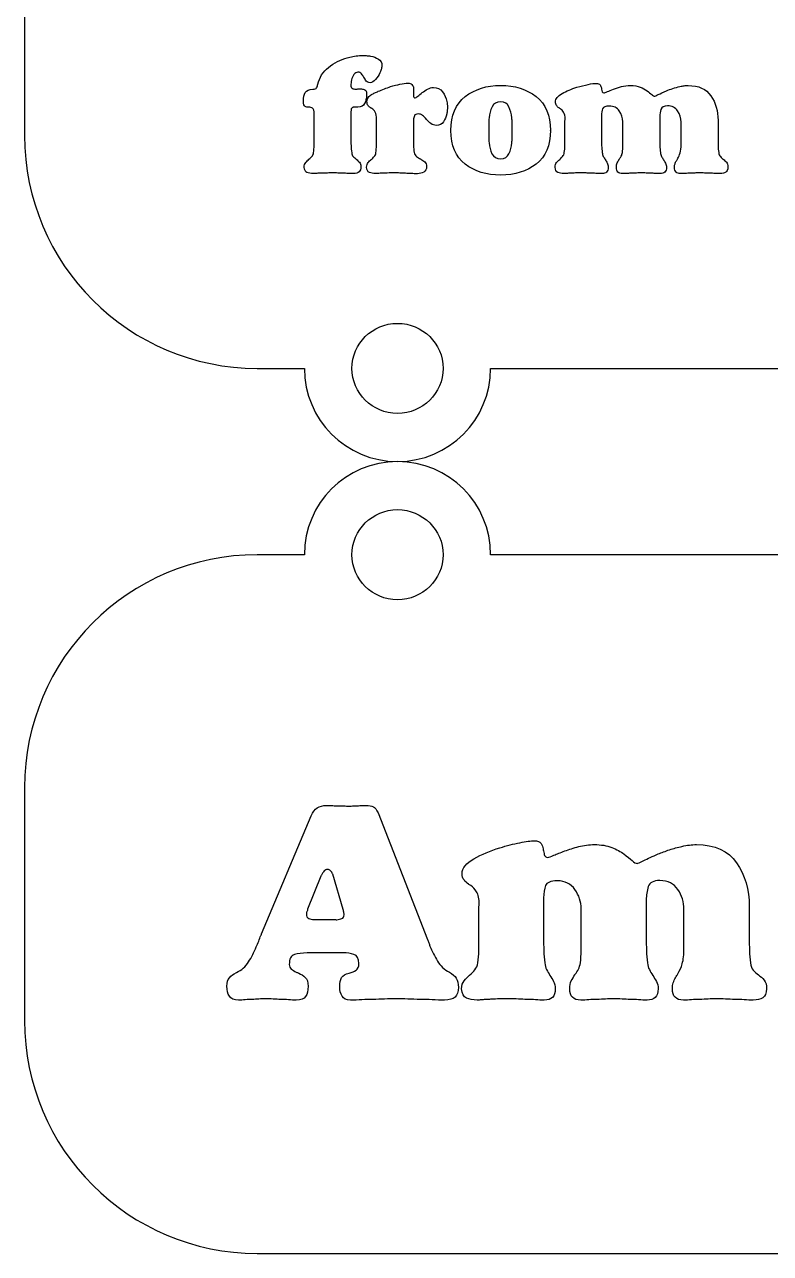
# Model space of a CAD drawing. Extents: x 0 to 771, y 958 to 1701.
# Drawn here: x 0.1 to 90.9, y 958 to 1107.5 of the extents above; entities that cross this region are included whole.
import ezdxf

# ---------------------------------------------------------------- set-up
doc = ezdxf.new("R2010")
doc.units = 0
doc.layers.add('H0114_Printing', color=7, linetype='CONTINUOUS')

msp = doc.modelspace()

# ---------------------------------------------------------------- linework, layer by layer
at = {"layer": 'H0114_Printing', "color": 1}
for points in [[(0.1248, 1122.415172), (0.1248, 1094.032173)], [(28.452799, 1065.704173), (34.183799, 1065.704173)], [(56.860799, 1065.704173), (117.839797, 1065.704173)], [(34.183799, 1043.026574), (28.452799, 1043.026574)], [(117.839797, 1043.026574), (56.860799, 1043.026574)], [(0.1248, 1014.698575), (0.1248, 986.315575)], [(28.452799, 957.987576), (141.875796, 957.987576)]]:
    msp.add_lwpolyline(points, dxfattribs=at)
at = {"layer": 'H0114_Printing', "color": 4}
for points in [[(40.424799, 1099.690473), (40.554799, 1099.690473)], [(40.704799, 1099.710473), (40.834799, 1099.710473), (40.964799, 1099.710473), (41.044799, 1099.710473), (41.124799, 1099.710473)], [(47.464399, 1099.770173), (47.464399, 1098.930173), (47.464399, 1098.880173), (47.464399, 1098.850173)], [(70.344398, 1099.830173), (70.344398, 1099.750173)], [(41.764799, 1099.230473), (41.764799, 1099.059473), (41.764799, 1098.889473)], [(34.744799, 1097.485473), (34.714799, 1097.485473), (34.684799, 1097.485473)], [(35.384799, 1093.717473), (35.384799, 1096.162473), (35.384799, 1096.643473)], [(39.844799, 1096.749473), (39.844799, 1096.329473), (39.844799, 1093.710473)], [(40.264799, 1097.489473), (40.204799, 1097.489473)], [(40.684799, 1097.509473), (40.324799, 1097.509473)], [(70.364398, 1096.450173), (70.364398, 1096.210173), (70.364398, 1093.710173)], [(77.444398, 1096.310173), (77.444398, 1096.230173), (77.444398, 1096.150173), (77.444398, 1096.010173), (77.444398, 1095.870173), (77.444398, 1093.710173)], [(42.964399, 1093.698173), (42.964399, 1095.803173)], [(42.984399, 1095.882173), (42.984399, 1095.933173), (42.984399, 1095.983173)], [(47.464399, 1095.950173), (47.464399, 1095.820173), (47.464399, 1095.690173), (47.464399, 1095.710173)], [(47.464399, 1095.710173), (47.464399, 1093.724173)], [(56.624499, 1095.150173), (56.624499, 1094.210173)], [(59.484499, 1094.190173), (59.484499, 1094.690173), (59.484499, 1095.170173)], [(65.904398, 1093.710173), (65.904398, 1095.790173), (65.924398, 1095.990173)], [(72.964398, 1093.690173), (72.964398, 1095.670173), (72.964398, 1095.710173)], [(80.044398, 1092.990173), (80.044398, 1095.670173)], [(84.544398, 1095.870173), (84.544398, 1093.710173)], [(35.384799, 1093.697473), (35.384799, 1093.717473)], [(64.144498, 1094.670173), (64.144498, 1094.690173)], [(65.904398, 1093.690173), (65.904398, 1093.710173)], [(48.314399, 1091.173173), (48.344399, 1091.173173)], [(47.944399, 1089.390173), (47.914399, 1089.390173), (47.884399, 1089.390173)], [(68.024398, 1089.490173), (67.464398, 1089.490173)], [(28.956399, 996.870975), (35.029399, 1011.240975)], [(39.301399, 1012.440975), (39.883399, 1012.440975)], [(43.149399, 1011.592975), (49.187399, 996.199975)], [(63.273498, 1007.214975), (63.273498, 1007.073975)], [(36.194399, 1003.901975), (34.570399, 999.899975)], [(38.913399, 999.836975), (37.641399, 1004.143975), (37.606399, 1004.178975)], [(63.308498, 1001.248975), (63.308498, 1000.824975), (63.308498, 996.411975)], [(75.807498, 1001.000975), (75.807498, 1000.860975), (75.807498, 1000.718975), (75.807498, 1000.471975), (75.807498, 1000.224975), (75.807498, 996.411975)], [(55.435499, 996.411975), (55.435499, 1000.082975), (55.470499, 1000.436975)], [(67.898498, 996.376975), (67.898498, 999.871975), (67.898498, 999.942975)], [(80.397498, 995.140975), (80.397498, 999.871975)], [(88.341498, 1000.224975), (88.341498, 996.411975)], [(35.382399, 998.635975), (35.771399, 998.635975), (37.924399, 998.635975)], [(38.047399, 998.600975), (38.136399, 998.600975)], [(28.956399, 996.834975), (28.956399, 996.870975)], [(55.435499, 996.376975), (55.435499, 996.411975)], [(38.913399, 994.575975), (38.860399, 994.575975), (38.807399, 994.575975), (34.535399, 994.575975)], [(59.178499, 988.961975), (58.189499, 988.961975)]]:
    msp.add_lwpolyline(points, dxfattribs=at)
at = {"layer": 'H0114_Printing', "color": 1}
for points in [[(45.522799, 1060.224173)], [(45.522799, 1037.546574)]]:
    msp.add_lwpolyline(points, close=True, dxfattribs=at)
at = {"layer": 'H0114_Printing', "color": 4}
for points in [[(40.494799, 1103.739472), (40.754799, 1103.773472), (41.004799, 1103.789472), (41.244799, 1103.789472)], [(41.244799, 1103.789472), (41.377799, 1103.789472), (41.530799, 1103.782472), (41.704799, 1103.769472)], [(41.704799, 1103.769472), (41.877799, 1103.756472), (42.057799, 1103.736472), (42.244799, 1103.710472)], [(35.904799, 1100.590472), (36.157799, 1101.376472), (36.647799, 1102.023472), (37.374799, 1102.530472)], [(37.374799, 1102.530472), (38.101799, 1103.036472), (38.877799, 1103.389472), (39.704799, 1103.590472)], [(39.704799, 1103.590472), (39.970799, 1103.656472), (40.234799, 1103.706472), (40.494799, 1103.739472)], [(42.244799, 1103.710472), (42.591799, 1103.643472), (42.907799, 1103.523472), (43.194799, 1103.349472)], [(43.194799, 1103.349472), (43.481799, 1103.176472), (43.624799, 1102.923472), (43.624799, 1102.590472)], [(43.624799, 1102.590472), (43.624799, 1102.469472), (43.604799, 1102.333472), (43.564799, 1102.179472)], [(39.924799, 1100.809472), (39.897799, 1100.690472), (39.877799, 1100.572472), (39.864799, 1100.460472)], [(40.214799, 1101.460472), (40.087799, 1101.266472), (39.990799, 1101.050472), (39.924799, 1100.809472)], [(40.704799, 1101.749472), (40.504799, 1101.749472), (40.341799, 1101.653472), (40.214799, 1101.460472)], [(41.144799, 1101.550472), (41.037799, 1101.683472), (40.891799, 1101.749472), (40.704799, 1101.749472)], [(41.424799, 1101.130472), (41.344799, 1101.276472), (41.251799, 1101.416472), (41.144799, 1101.550472)], [(41.724799, 1100.670472), (41.617799, 1100.802472), (41.517799, 1100.956472), (41.424799, 1101.130472)], [(42.854799, 1100.869472), (42.634799, 1100.616472), (42.411799, 1100.483472), (42.184799, 1100.469472)], [(43.384799, 1101.690472), (43.251799, 1101.396472), (43.074799, 1101.123472), (42.854799, 1100.869472)], [(43.564799, 1102.179472), (43.524799, 1102.026472), (43.464799, 1101.863472), (43.384799, 1101.690472)], [(34.084799, 1098.206473), (34.084799, 1098.661473), (34.154799, 1099.018473), (34.294799, 1099.279473)], [(34.294799, 1099.279473), (34.434799, 1099.539473), (34.744799, 1099.670473), (35.224799, 1099.670473)], [(35.224799, 1099.670473), (35.450799, 1099.670473), (35.601799, 1099.733473), (35.674799, 1099.860473)], [(35.674799, 1099.860473), (35.747799, 1099.986473), (35.797799, 1100.130472), (35.824799, 1100.289472)], [(35.824799, 1100.289472), (35.837799, 1100.316472), (35.844799, 1100.340472), (35.844799, 1100.360472)], [(35.844799, 1100.360472), (35.844799, 1100.380472), (35.851799, 1100.396472), (35.864799, 1100.409472)], [(35.864799, 1100.409472), (35.864799, 1100.436472), (35.867799, 1100.466472), (35.874799, 1100.499472)], [(35.874799, 1100.499472), (35.881799, 1100.532472), (35.891799, 1100.563472), (35.904799, 1100.590472)], [(39.864799, 1100.460472), (39.851799, 1100.346472), (39.844799, 1100.242472), (39.844799, 1100.150472)], [(39.844799, 1100.150472), (39.844799, 1099.976473), (39.901799, 1099.856473), (40.014799, 1099.789473)], [(40.014799, 1099.789473), (40.127799, 1099.722473), (40.264799, 1099.690473), (40.424799, 1099.690473)], [(40.554799, 1099.690473), (40.601799, 1099.690473), (40.651799, 1099.696473), (40.704799, 1099.710473)], [(41.124799, 1099.710473), (41.284799, 1099.696473), (41.430799, 1099.656473), (41.564799, 1099.590473)], [(41.564799, 1099.590473), (41.697799, 1099.523473), (41.764799, 1099.403473), (41.764799, 1099.230473)], [(42.184799, 1100.469472), (41.984799, 1100.469472), (41.831799, 1100.536472), (41.724799, 1100.670472)], [(42.754399, 1099.230173), (42.894399, 1099.296173), (43.037399, 1099.363173), (43.184399, 1099.430173)], [(43.184399, 1099.430173), (43.424399, 1099.523173), (43.671399, 1099.620173), (43.924399, 1099.720173)], [(43.924399, 1099.720173), (44.177399, 1099.820173), (44.431399, 1099.910173), (44.684399, 1099.990173)], [(44.684399, 1099.990173), (45.070399, 1100.110172), (45.451399, 1100.210172), (45.824399, 1100.290172)], [(45.824399, 1100.290172), (46.197399, 1100.370172), (46.524399, 1100.410172), (46.804399, 1100.410172)], [(46.804399, 1100.410172), (46.991399, 1100.410172), (47.147399, 1100.353172), (47.274399, 1100.240172)], [(47.274399, 1100.240172), (47.401399, 1100.127172), (47.464399, 1099.970173), (47.464399, 1099.770173)], [(48.004399, 1098.830173), (48.164399, 1098.963173), (48.344399, 1099.110173), (48.544399, 1099.270173)], [(48.544399, 1099.270173), (48.744399, 1099.417173), (48.957399, 1099.556173), (49.184399, 1099.690173)], [(49.184399, 1099.690173), (49.411399, 1099.823173), (49.651399, 1099.890173), (49.904399, 1099.890173)], [(49.904399, 1099.890173), (50.371399, 1099.890173), (50.737399, 1099.713173), (51.004399, 1099.360173)], [(51.004399, 1099.360173), (51.271399, 1099.006173), (51.444399, 1098.616173), (51.524399, 1098.190173)], [(53.774499, 1098.780173), (54.941499, 1099.693173), (56.378499, 1100.150172), (58.084499, 1100.150172)], [(58.084499, 1100.150172), (59.791499, 1100.150172), (61.227498, 1099.693173), (62.394498, 1098.780173)], [(65.554398, 1099.150173), (66.094398, 1099.457173), (66.691398, 1099.710173), (67.344398, 1099.910173)], [(67.344398, 1099.910173), (67.824398, 1100.056172), (68.284398, 1100.173172), (68.724398, 1100.260172)], [(68.724398, 1100.260172), (69.164398, 1100.346172), (69.490398, 1100.390172), (69.704398, 1100.390172)], [(69.704398, 1100.390172), (69.944398, 1100.390172), (70.104398, 1100.330172), (70.184398, 1100.210172)], [(70.184398, 1100.210172), (70.264398, 1100.090172), (70.317398, 1099.963173), (70.344398, 1099.830173)], [(70.344398, 1099.750173), (70.344398, 1099.723173), (70.351398, 1099.703173), (70.364398, 1099.690173)], [(70.364398, 1099.690173), (70.377398, 1099.570173), (70.401398, 1099.466173), (70.434398, 1099.380173)], [(70.434398, 1099.380173), (70.467398, 1099.293173), (70.537398, 1099.250173), (70.644398, 1099.250173)], [(70.644398, 1099.250173), (70.724398, 1099.250173), (70.867398, 1099.296173), (71.074398, 1099.390173)], [(71.074398, 1099.390173), (71.280398, 1099.483173), (71.530398, 1099.583173), (71.824398, 1099.690173)], [(71.824398, 1099.690173), (72.117398, 1099.796173), (72.437398, 1099.897173), (72.784398, 1099.990173)], [(72.784398, 1099.990173), (73.131398, 1100.083172), (73.490398, 1100.130172), (73.864398, 1100.130172)], [(73.864398, 1100.130172), (74.331398, 1100.130172), (74.731398, 1100.063172), (75.064398, 1099.930173)], [(75.064398, 1099.930173), (75.397398, 1099.796173), (75.677398, 1099.650173), (75.904398, 1099.490173)], [(75.904398, 1099.490173), (76.131398, 1099.316173), (76.317398, 1099.163173), (76.464398, 1099.030173)], [(77.264398, 1099.030173), (77.530398, 1099.163173), (77.864398, 1099.316173), (78.264398, 1099.490173)], [(78.264398, 1099.490173), (78.504398, 1099.583173), (78.764398, 1099.676173), (79.044398, 1099.770173)], [(79.044398, 1099.770173), (79.324398, 1099.863173), (79.611398, 1099.943173), (79.904398, 1100.010172)], [(79.904398, 1100.010172), (80.077398, 1100.050172), (80.247398, 1100.080172), (80.414398, 1100.100172)], [(80.414398, 1100.100172), (80.581398, 1100.120172), (80.744398, 1100.130172), (80.904398, 1100.130172)], [(80.904398, 1100.130172), (82.171398, 1100.130172), (83.094398, 1099.710173), (83.674398, 1098.870173)], [(34.274799, 1097.585473), (34.147799, 1097.652473), (34.084799, 1097.859473), (34.084799, 1098.206473)], [(41.524799, 1097.940473), (41.391799, 1097.653473), (41.111799, 1097.509473), (40.684799, 1097.509473)], [(41.764799, 1098.889473), (41.737799, 1098.543473), (41.657799, 1098.226473), (41.524799, 1097.940473)], [(41.804399, 1098.148173), (41.804399, 1098.348173), (41.857399, 1098.522173), (41.964399, 1098.669173)], [(41.934399, 1097.697173), (41.847399, 1097.796173), (41.804399, 1097.947173), (41.804399, 1098.148173)], [(41.964399, 1098.669173), (42.070399, 1098.816173), (42.204399, 1098.936173), (42.364399, 1099.030173)], [(42.364399, 1099.030173), (42.484399, 1099.096173), (42.614399, 1099.163173), (42.754399, 1099.230173)], [(47.464399, 1098.850173), (47.464399, 1098.796173), (47.474399, 1098.750173), (47.494399, 1098.710173)], [(47.494399, 1098.710173), (47.514399, 1098.670173), (47.550399, 1098.643173), (47.604399, 1098.630173)], [(47.604399, 1098.630173), (47.711399, 1098.630173), (47.844399, 1098.696173), (48.004399, 1098.830173)], [(51.524399, 1098.190173), (51.550399, 1098.070173), (51.570399, 1097.953173), (51.584399, 1097.840173)], [(51.584399, 1097.840173), (51.597399, 1097.726173), (51.604399, 1097.616173), (51.604399, 1097.510173)], [(52.024499, 1094.670173), (52.024499, 1096.496173), (52.608499, 1097.866173), (53.774499, 1098.780173)], [(58.064499, 1098.150173), (57.571499, 1098.150173), (57.227499, 1097.946173), (57.034499, 1097.540173)], [(59.084499, 1097.540173), (58.898499, 1097.946173), (58.557499, 1098.150173), (58.064499, 1098.150173)], [(62.394498, 1098.780173), (63.561498, 1097.866173), (64.144498, 1096.496173), (64.144498, 1094.670173)], [(64.744398, 1098.150173), (64.744398, 1098.510173), (65.014398, 1098.843173), (65.554398, 1099.150173)], [(64.874398, 1097.690173), (64.787398, 1097.796173), (64.744398, 1097.950173), (64.744398, 1098.150173)], [(76.464398, 1099.030173), (76.611398, 1098.897173), (76.731398, 1098.830173), (76.824398, 1098.830173)], [(76.824398, 1098.830173), (76.851398, 1098.830173), (76.997398, 1098.897173), (77.264398, 1099.030173)], [(83.674398, 1098.870173), (84.254398, 1098.030173), (84.544398, 1097.030173), (84.544398, 1095.870173)], [(34.684799, 1097.485473), (34.537799, 1097.485473), (34.401799, 1097.518473), (34.274799, 1097.585473)], [(35.184799, 1097.364473), (35.051799, 1097.445473), (34.904799, 1097.485473), (34.744799, 1097.485473)], [(35.384799, 1096.643473), (35.384799, 1097.044473), (35.317799, 1097.284473), (35.184799, 1097.364473)], [(39.864799, 1097.130473), (39.851799, 1097.009473), (39.844799, 1096.883473), (39.844799, 1096.749473)], [(39.964799, 1097.389473), (39.911799, 1097.336473), (39.877799, 1097.249473), (39.864799, 1097.130473)], [(40.084799, 1097.469473), (40.044799, 1097.456473), (40.004799, 1097.429473), (39.964799, 1097.389473)], [(40.204799, 1097.489473), (40.164799, 1097.489473), (40.124799, 1097.483473), (40.084799, 1097.469473)], [(40.324799, 1097.509473), (40.311799, 1097.496473), (40.291799, 1097.489473), (40.264799, 1097.489473)], [(42.224399, 1097.426173), (42.117399, 1097.506173), (42.021399, 1097.596173), (41.934399, 1097.697173)], [(42.304399, 1097.386173), (42.277399, 1097.399173), (42.251399, 1097.413173), (42.224399, 1097.426173)], [(42.404399, 1097.326173), (42.364399, 1097.353173), (42.331399, 1097.373173), (42.304399, 1097.386173)], [(42.804399, 1096.905173), (42.684399, 1097.092173), (42.550399, 1097.232173), (42.404399, 1097.326173)], [(42.984399, 1095.983173), (42.984399, 1096.410173), (42.924399, 1096.718173), (42.804399, 1096.905173)], [(47.584399, 1096.450173), (47.517399, 1096.303173), (47.477399, 1096.136173), (47.464399, 1095.950173)], [(48.024399, 1096.670173), (47.797399, 1096.670173), (47.651399, 1096.596173), (47.584399, 1096.450173)], [(48.584399, 1096.480173), (48.437399, 1096.606173), (48.251399, 1096.670173), (48.024399, 1096.670173)], [(49.024399, 1096.050173), (48.877399, 1096.210173), (48.731399, 1096.353173), (48.584399, 1096.480173)], [(51.524399, 1096.670173), (51.444399, 1096.323173), (51.307399, 1096.003173), (51.114399, 1095.710173)], [(51.584399, 1097.110173), (51.570399, 1096.963173), (51.550399, 1096.816173), (51.524399, 1096.670173)], [(51.604399, 1097.510173), (51.604399, 1097.390173), (51.597399, 1097.256173), (51.584399, 1097.110173)], [(57.034499, 1097.540173), (56.841499, 1097.133173), (56.717499, 1096.683173), (56.664499, 1096.190173)], [(59.444499, 1096.190173), (59.391499, 1096.683173), (59.271499, 1097.133173), (59.084499, 1097.540173)], [(65.184398, 1097.410173), (65.064398, 1097.490173), (64.961398, 1097.583173), (64.874398, 1097.690173)], [(65.244398, 1097.360173), (65.217398, 1097.380173), (65.197398, 1097.397173), (65.184398, 1097.410173)], [(65.344398, 1097.310173), (65.304398, 1097.323173), (65.271398, 1097.340173), (65.244398, 1097.360173)], [(65.744398, 1096.870173), (65.624398, 1097.056173), (65.490398, 1097.203173), (65.344398, 1097.310173)], [(65.924398, 1095.990173), (65.924398, 1096.390173), (65.864398, 1096.683173), (65.744398, 1096.870173)], [(70.494398, 1097.300173), (70.407398, 1097.080173), (70.364398, 1096.796173), (70.364398, 1096.450173)], [(71.304398, 1097.630173), (70.851398, 1097.630173), (70.581398, 1097.520173), (70.494398, 1097.300173)], [(72.524398, 1097.030173), (72.244398, 1097.430173), (71.837398, 1097.630173), (71.304398, 1097.630173)], [(72.964398, 1095.710173), (72.951398, 1096.190173), (72.804398, 1096.630173), (72.524398, 1097.030173)], [(77.584398, 1097.230173), (77.490398, 1096.950173), (77.444398, 1096.643173), (77.444398, 1096.310173)], [(78.384398, 1097.650173), (77.944398, 1097.650173), (77.677398, 1097.510173), (77.584398, 1097.230173)], [(79.624398, 1097.030173), (79.344398, 1097.443173), (78.931398, 1097.650173), (78.384398, 1097.650173)], [(80.044398, 1095.670173), (80.044398, 1096.163173), (79.904398, 1096.616173), (79.624398, 1097.030173)], [(42.964399, 1095.803173), (42.964399, 1095.843173), (42.971399, 1095.869173), (42.984399, 1095.882173)], [(49.054399, 1096.010173), (49.047399, 1096.023173), (49.037399, 1096.036173), (49.024399, 1096.050173)], [(49.084399, 1095.970173), (49.070399, 1095.983173), (49.061399, 1095.996173), (49.054399, 1096.010173)], [(49.584399, 1095.490173), (49.411399, 1095.636173), (49.244399, 1095.796173), (49.084399, 1095.970173)], [(50.264399, 1095.270173), (49.984399, 1095.270173), (49.757399, 1095.343173), (49.584399, 1095.490173)], [(51.114399, 1095.710173), (50.921399, 1095.417173), (50.637399, 1095.270173), (50.264399, 1095.270173)], [(56.634499, 1095.650173), (56.628499, 1095.476173), (56.624499, 1095.310173), (56.624499, 1095.150173)], [(56.664499, 1096.190173), (56.651499, 1096.003173), (56.641499, 1095.823173), (56.634499, 1095.650173)], [(59.474499, 1095.650173), (59.467499, 1095.823173), (59.457499, 1096.003173), (59.444499, 1096.190173)], [(59.484499, 1095.170173), (59.484499, 1095.316173), (59.481499, 1095.476173), (59.474499, 1095.650173)], [(35.374799, 1092.825473), (35.381799, 1093.113473), (35.384799, 1093.403473), (35.384799, 1093.697473)], [(39.844799, 1093.710473), (39.844799, 1093.403473), (39.851799, 1093.106473), (39.864799, 1092.820473)], [(42.954399, 1092.826173), (42.961399, 1093.113173), (42.964399, 1093.403173), (42.964399, 1093.698173)], [(47.464399, 1093.724173), (47.464399, 1093.416173), (47.467399, 1093.118173), (47.474399, 1092.830173)], [(53.764499, 1090.560173), (52.604499, 1091.446173), (52.024499, 1092.816173), (52.024499, 1094.670173)], [(56.624499, 1094.210173), (56.624499, 1094.036173), (56.628499, 1093.863173), (56.634499, 1093.690173)], [(56.634499, 1093.690173), (56.641499, 1093.516173), (56.651499, 1093.343173), (56.664499, 1093.170173)], [(59.444499, 1093.170173), (59.457499, 1093.343173), (59.467499, 1093.516173), (59.474499, 1093.690173)], [(59.474499, 1093.690173), (59.481499, 1093.863173), (59.484499, 1094.030173), (59.484499, 1094.190173)], [(64.144498, 1094.690173), (64.144498, 1092.837173), (63.567498, 1091.463173), (62.414498, 1090.570173)], [(65.894398, 1092.820173), (65.901398, 1093.106173), (65.904398, 1093.397173), (65.904398, 1093.690173)], [(70.364398, 1093.710173), (70.364398, 1093.403173), (70.367398, 1093.106173), (70.374398, 1092.820173)], [(72.954398, 1092.820173), (72.961398, 1093.106173), (72.964398, 1093.397173), (72.964398, 1093.690173)], [(77.444398, 1093.710173), (77.444398, 1093.403173), (77.447398, 1093.106173), (77.454398, 1092.820173)], [(84.544398, 1093.710173), (84.544398, 1093.403173), (84.547398, 1093.106173), (84.554398, 1092.820173)], [(35.094799, 1091.492473), (35.207799, 1091.613473), (35.277799, 1091.766473), (35.304799, 1091.953473)], [(35.304799, 1091.953473), (35.344799, 1092.247473), (35.367799, 1092.538473), (35.374799, 1092.825473)], [(39.864799, 1092.820473), (39.877799, 1092.532473), (39.904799, 1092.242473), (39.944799, 1091.949473)], [(39.944799, 1091.949473), (39.957799, 1091.762473), (40.021799, 1091.610473), (40.134799, 1091.489473)], [(42.694399, 1091.482173), (42.807399, 1091.609173), (42.871399, 1091.767173), (42.884399, 1091.954173)], [(42.884399, 1091.954173), (42.924399, 1092.248173), (42.947399, 1092.538173), (42.954399, 1092.826173)], [(47.474399, 1092.830173), (47.481399, 1092.542173), (47.511399, 1092.251173), (47.564399, 1091.957173)], [(47.564399, 1091.957173), (47.604399, 1091.756173), (47.697399, 1091.598173), (47.844399, 1091.484173)], [(56.664499, 1093.170173), (56.704499, 1092.676173), (56.824499, 1092.226173), (57.024499, 1091.820173)], [(57.024499, 1091.820173), (57.224499, 1091.413173), (57.571499, 1091.210173), (58.064499, 1091.210173)], [(58.064499, 1091.210173), (58.557499, 1091.210173), (58.901499, 1091.413173), (59.094499, 1091.820173)], [(59.094499, 1091.820173), (59.287499, 1092.226173), (59.404499, 1092.676173), (59.444499, 1093.170173)], [(65.624398, 1091.500173), (65.731398, 1091.627173), (65.797398, 1091.783173), (65.824398, 1091.970173)], [(65.824398, 1091.970173), (65.864398, 1092.250173), (65.887398, 1092.533173), (65.894398, 1092.820173)], [(70.374398, 1092.820173), (70.381398, 1092.533173), (70.404398, 1092.250173), (70.444398, 1091.970173)], [(70.444398, 1091.970173), (70.457398, 1091.796173), (70.501398, 1091.643173), (70.574398, 1091.510173)], [(72.764398, 1091.540173), (72.831398, 1091.667173), (72.877398, 1091.810173), (72.904398, 1091.970173)], [(72.904398, 1091.970173), (72.931398, 1092.250173), (72.947398, 1092.533173), (72.954398, 1092.820173)], [(77.454398, 1092.820173), (77.461398, 1092.533173), (77.484398, 1092.250173), (77.524398, 1091.970173)], [(77.524398, 1091.970173), (77.537398, 1091.796173), (77.581398, 1091.643173), (77.654398, 1091.510173)], [(79.644398, 1091.270173), (79.751398, 1091.443173), (79.844398, 1091.660173), (79.924398, 1091.920173)], [(79.924398, 1091.920173), (80.004398, 1092.180173), (80.044398, 1092.536173), (80.044398, 1092.990173)], [(84.554398, 1092.820173), (84.561398, 1092.533173), (84.584398, 1092.250173), (84.624398, 1091.970173)], [(84.624398, 1091.970173), (84.651398, 1091.756173), (84.717398, 1091.590173), (84.824398, 1091.470173)], [(34.164799, 1090.190473), (34.164799, 1090.416473), (34.224799, 1090.604473), (34.344799, 1090.750473)], [(34.344799, 1090.750473), (34.464799, 1090.897473), (34.597799, 1091.031473), (34.744799, 1091.152473)], [(34.744799, 1091.152473), (34.864799, 1091.258473), (34.981799, 1091.372473), (35.094799, 1091.492473)], [(40.134799, 1091.489473), (40.247799, 1091.369473), (40.371799, 1091.256473), (40.504799, 1091.150473)], [(40.504799, 1091.150473), (40.637799, 1091.043473), (40.764799, 1090.923473), (40.884799, 1090.789473)], [(40.884799, 1090.789473), (41.004799, 1090.656473), (41.064799, 1090.483473), (41.064799, 1090.269473)], [(41.764399, 1090.190173), (41.764399, 1090.417173), (41.824399, 1090.601173), (41.944399, 1090.741173)], [(41.944399, 1090.741173), (42.064399, 1090.881173), (42.191399, 1091.012173), (42.324399, 1091.132173)], [(42.324399, 1091.132173), (42.457399, 1091.239173), (42.581399, 1091.356173), (42.694399, 1091.482173)], [(47.844399, 1091.484173), (47.991399, 1091.371173), (48.144399, 1091.273173), (48.304399, 1091.193173)], [(48.304399, 1091.193173), (48.304399, 1091.180173), (48.307399, 1091.173173), (48.314399, 1091.173173)], [(48.344399, 1091.173173), (48.530399, 1091.066173), (48.697399, 1090.953173), (48.844399, 1090.832173)], [(48.844399, 1090.832173), (48.991399, 1090.711173), (49.064399, 1090.524173), (49.064399, 1090.270173)], [(58.084499, 1089.230173), (56.364499, 1089.230173), (54.924499, 1089.673173), (53.764499, 1090.560173)], [(62.414498, 1090.570173), (61.261498, 1089.676173), (59.817499, 1089.230173), (58.084499, 1089.230173)], [(64.704398, 1090.190173), (64.704398, 1090.417173), (64.764398, 1090.600173), (64.884398, 1090.740173)], [(64.884398, 1090.740173), (65.004398, 1090.880173), (65.131398, 1091.010173), (65.264398, 1091.130173)], [(65.264398, 1091.130173), (65.397398, 1091.250173), (65.517398, 1091.373173), (65.624398, 1091.500173)], [(70.574398, 1091.510173), (70.647398, 1091.377173), (70.724398, 1091.243173), (70.804398, 1091.110173)], [(70.804398, 1091.110173), (70.897398, 1090.976173), (70.981398, 1090.840173), (71.054398, 1090.700173)], [(71.054398, 1090.700173), (71.127398, 1090.560173), (71.164398, 1090.390173), (71.164398, 1090.190173)], [(72.164398, 1090.190173), (72.164398, 1090.403173), (72.201398, 1090.583173), (72.274398, 1090.730173)], [(72.274398, 1090.730173), (72.347398, 1090.877173), (72.431398, 1091.016173), (72.524398, 1091.150173)], [(72.524398, 1091.150173), (72.524398, 1091.163173), (72.527398, 1091.170173), (72.534398, 1091.170173)], [(72.534398, 1091.170173), (72.541398, 1091.170173), (72.544398, 1091.176173), (72.544398, 1091.190173)], [(72.544398, 1091.190173), (72.624398, 1091.296173), (72.697398, 1091.413173), (72.764398, 1091.540173)], [(77.654398, 1091.510173), (77.727398, 1091.377173), (77.804398, 1091.243173), (77.884398, 1091.110173)], [(77.884398, 1091.110173), (77.977398, 1090.976173), (78.064398, 1090.836173), (78.144398, 1090.690173)], [(78.144398, 1090.690173), (78.224398, 1090.543173), (78.264398, 1090.377173), (78.264398, 1090.190173)], [(79.244398, 1090.190173), (79.244398, 1090.350173), (79.264398, 1090.490173), (79.304398, 1090.610173)], [(79.304398, 1090.610173), (79.344398, 1090.730173), (79.397398, 1090.843173), (79.464398, 1090.950173)], [(79.464398, 1090.950173), (79.490398, 1091.003173), (79.521398, 1091.053173), (79.554398, 1091.100173)], [(79.554398, 1091.100173), (79.587398, 1091.147173), (79.617398, 1091.203173), (79.644398, 1091.270173)], [(84.824398, 1091.470173), (84.931398, 1091.350173), (85.050398, 1091.243173), (85.184398, 1091.150173)], [(85.184398, 1091.150173), (85.317398, 1091.043173), (85.444398, 1090.923173), (85.564398, 1090.790173)], [(85.564398, 1090.790173), (85.684398, 1090.656173), (85.744398, 1090.457173), (85.744398, 1090.190173)], [(34.504799, 1089.550473), (34.304799, 1089.643473), (34.191799, 1089.856473), (34.164799, 1090.190473)], [(35.244799, 1089.409473), (34.950799, 1089.409473), (34.704799, 1089.456473), (34.504799, 1089.550473)], [(35.534799, 1089.420473), (35.434799, 1089.413473), (35.337799, 1089.409473), (35.244799, 1089.409473)], [(35.824799, 1089.449473), (35.731799, 1089.436473), (35.634799, 1089.426473), (35.534799, 1089.420473)], [(36.134799, 1089.460473), (36.034799, 1089.453473), (35.930799, 1089.449473), (35.824799, 1089.449473)], [(36.424799, 1089.469473), (36.331799, 1089.469473), (36.234799, 1089.467473), (36.134799, 1089.460473)], [(37.014799, 1089.480473), (36.821799, 1089.473473), (36.624799, 1089.469473), (36.424799, 1089.469473)], [(37.604799, 1089.489473), (37.404799, 1089.489473), (37.207799, 1089.487473), (37.014799, 1089.480473)], [(38.244799, 1089.480473), (38.030799, 1089.487473), (37.817799, 1089.489473), (37.604799, 1089.489473)], [(38.884799, 1089.449473), (38.671799, 1089.463473), (38.457799, 1089.473473), (38.244799, 1089.480473)], [(39.524799, 1089.429473), (39.311799, 1089.443473), (39.097799, 1089.449473), (38.884799, 1089.449473)], [(40.164799, 1089.409473), (39.950799, 1089.409473), (39.737799, 1089.416473), (39.524799, 1089.429473)], [(40.854799, 1089.619473), (40.714799, 1089.480473), (40.484799, 1089.409473), (40.164799, 1089.409473)], [(41.064799, 1090.269473), (41.064799, 1089.976473), (40.994799, 1089.759473), (40.854799, 1089.619473)], [(42.104399, 1089.550173), (41.904399, 1089.643173), (41.791399, 1089.856173), (41.764399, 1090.190173)], [(42.844399, 1089.410173), (42.550399, 1089.410173), (42.304399, 1089.457173), (42.104399, 1089.550173)], [(43.124399, 1089.420173), (43.030399, 1089.413173), (42.937399, 1089.410173), (42.844399, 1089.410173)], [(43.424399, 1089.450173), (43.317399, 1089.437173), (43.217399, 1089.427173), (43.124399, 1089.420173)], [(44.274399, 1089.480173), (43.987399, 1089.473173), (43.704399, 1089.463173), (43.424399, 1089.450173)], [(45.124399, 1089.490173), (44.844399, 1089.490173), (44.561399, 1089.487173), (44.274399, 1089.480173)], [(45.814399, 1089.480173), (45.581399, 1089.487173), (45.351399, 1089.490173), (45.124399, 1089.490173)], [(46.504399, 1089.450173), (46.277399, 1089.463173), (46.047399, 1089.473173), (45.814399, 1089.480173)], [(47.194399, 1089.410173), (46.961399, 1089.423173), (46.731399, 1089.437173), (46.504399, 1089.450173)], [(47.884399, 1089.390173), (47.657399, 1089.390173), (47.427399, 1089.397173), (47.194399, 1089.410173)], [(48.714399, 1089.590173), (48.481399, 1089.470173), (48.224399, 1089.403173), (47.944399, 1089.390173)], [(49.064399, 1090.270173), (49.064399, 1089.937173), (48.947399, 1089.710173), (48.714399, 1089.590173)], [(65.044398, 1089.550173), (64.844398, 1089.643173), (64.731398, 1089.856173), (64.704398, 1090.190173)], [(65.784398, 1089.410173), (65.490398, 1089.410173), (65.244398, 1089.457173), (65.044398, 1089.550173)], [(66.064398, 1089.420173), (65.970398, 1089.413173), (65.877398, 1089.410173), (65.784398, 1089.410173)], [(66.344398, 1089.450173), (66.251398, 1089.437173), (66.157398, 1089.427173), (66.064398, 1089.420173)], [(66.624398, 1089.460173), (66.530398, 1089.453173), (66.437398, 1089.450173), (66.344398, 1089.450173)], [(66.904398, 1089.470173), (66.811398, 1089.470173), (66.717398, 1089.467173), (66.624398, 1089.460173)], [(67.464398, 1089.490173), (67.277398, 1089.490173), (67.091398, 1089.483173), (66.904398, 1089.470173)], [(68.624398, 1089.480173), (68.424398, 1089.487173), (68.224398, 1089.490173), (68.024398, 1089.490173)], [(69.224398, 1089.450173), (69.024398, 1089.463173), (68.824398, 1089.473173), (68.624398, 1089.480173)], [(69.804398, 1089.430173), (69.604398, 1089.443173), (69.411398, 1089.450173), (69.224398, 1089.450173)], [(70.404398, 1089.410173), (70.204398, 1089.410173), (70.004398, 1089.417173), (69.804398, 1089.430173)], [(70.974398, 1089.590173), (70.847398, 1089.470173), (70.657398, 1089.410173), (70.404398, 1089.410173)], [(71.164398, 1090.190173), (71.164398, 1089.910173), (71.101398, 1089.710173), (70.974398, 1089.590173)], [(72.354398, 1089.600173), (72.227398, 1089.726173), (72.164398, 1089.923173), (72.164398, 1090.190173)], [(72.924398, 1089.410173), (72.671398, 1089.410173), (72.481398, 1089.473173), (72.354398, 1089.600173)], [(73.484398, 1089.430173), (73.297398, 1089.417173), (73.111398, 1089.410173), (72.924398, 1089.410173)], [(74.064398, 1089.450173), (73.864398, 1089.450173), (73.671398, 1089.443173), (73.484398, 1089.430173)], [(74.624398, 1089.480173), (74.437398, 1089.473173), (74.251398, 1089.463173), (74.064398, 1089.450173)], [(75.184398, 1089.490173), (74.997398, 1089.490173), (74.811398, 1089.487173), (74.624398, 1089.480173)], [(75.774398, 1089.480173), (75.581398, 1089.487173), (75.384398, 1089.490173), (75.184398, 1089.490173)], [(76.344398, 1089.450173), (76.157398, 1089.463173), (75.967398, 1089.473173), (75.774398, 1089.480173)], [(76.914398, 1089.430173), (76.720398, 1089.443173), (76.530398, 1089.450173), (76.344398, 1089.450173)], [(77.504398, 1089.410173), (77.304398, 1089.410173), (77.107398, 1089.417173), (76.914398, 1089.430173)], [(78.064398, 1089.590173), (77.931398, 1089.470173), (77.744398, 1089.410173), (77.504398, 1089.410173)], [(78.264398, 1090.190173), (78.264398, 1089.910173), (78.197398, 1089.710173), (78.064398, 1089.590173)], [(79.434398, 1089.600173), (79.307398, 1089.726173), (79.244398, 1089.923173), (79.244398, 1090.190173)], [(80.004398, 1089.410173), (79.751398, 1089.410173), (79.561398, 1089.473173), (79.434398, 1089.600173)], [(80.564398, 1089.430173), (80.377398, 1089.417173), (80.191398, 1089.410173), (80.004398, 1089.410173)], [(81.144398, 1089.450173), (80.944398, 1089.450173), (80.751398, 1089.443173), (80.564398, 1089.430173)], [(81.704398, 1089.480173), (81.517398, 1089.473173), (81.331398, 1089.463173), (81.144398, 1089.450173)], [(82.264398, 1089.490173), (82.077398, 1089.490173), (81.891398, 1089.487173), (81.704398, 1089.480173)], [(82.904398, 1089.480173), (82.691398, 1089.487173), (82.477398, 1089.490173), (82.264398, 1089.490173)], [(83.544398, 1089.450173), (83.331398, 1089.463173), (83.117398, 1089.473173), (82.904398, 1089.480173)], [(84.184398, 1089.430173), (83.970398, 1089.443173), (83.757398, 1089.450173), (83.544398, 1089.450173)], [(84.824398, 1089.410173), (84.611398, 1089.410173), (84.397398, 1089.417173), (84.184398, 1089.430173)], [(85.474398, 1089.570173), (85.307398, 1089.463173), (85.091398, 1089.410173), (84.824398, 1089.410173)], [(85.744398, 1090.190173), (85.731398, 1089.883173), (85.641398, 1089.676173), (85.474398, 1089.570173)], [(35.029399, 1011.240975), (35.217399, 1011.686975), (35.458399, 1012.010975), (35.753399, 1012.210975)], [(35.753399, 1012.210975), (36.047399, 1012.410975), (36.429399, 1012.510975), (36.900399, 1012.510975)], [(36.900399, 1012.510975), (37.112399, 1012.510975), (37.318399, 1012.504975), (37.518399, 1012.493975)], [(37.518399, 1012.493975), (37.718399, 1012.481975), (37.912399, 1012.475975), (38.101399, 1012.475975)], [(38.101399, 1012.475975), (38.289399, 1012.475975), (38.483399, 1012.469975), (38.683399, 1012.458975)], [(38.683399, 1012.458975), (38.883399, 1012.446975), (39.089399, 1012.440975), (39.301399, 1012.440975)], [(39.883399, 1012.440975), (40.083399, 1012.440975), (40.289399, 1012.452975), (40.501399, 1012.475975)], [(40.501399, 1012.475975), (40.689399, 1012.475975), (40.884399, 1012.481975), (41.084399, 1012.493975)], [(41.084399, 1012.493975), (41.284399, 1012.504975), (41.478399, 1012.510975), (41.667399, 1012.510975)], [(41.667399, 1012.510975), (42.067399, 1012.510975), (42.373399, 1012.458975), (42.585399, 1012.352975)], [(42.585399, 1012.352975), (42.797399, 1012.246975), (42.985399, 1011.992975), (43.149399, 1011.592975)], [(60.414498, 1007.974975), (61.190498, 1008.126975), (61.766498, 1008.203975), (62.144498, 1008.203975)], [(62.144498, 1008.203975), (62.567498, 1008.203975), (62.850498, 1008.097975), (62.991498, 1007.886975)], [(54.817499, 1006.014975), (55.770499, 1006.556975), (56.824499, 1007.003975), (57.977499, 1007.356975)], [(57.977499, 1007.356975), (58.824499, 1007.614975), (59.636499, 1007.820975), (60.414498, 1007.974975)], [(62.991498, 1007.886975), (63.132498, 1007.674975), (63.226498, 1007.450975), (63.273498, 1007.214975)], [(63.273498, 1007.073975), (63.273498, 1007.025975), (63.285498, 1006.990975), (63.308498, 1006.968975)], [(63.308498, 1006.968975), (63.332498, 1006.756975), (63.373498, 1006.573975), (63.432498, 1006.420975)], [(64.562498, 1006.438975), (64.926498, 1006.602975), (65.368498, 1006.779975), (65.886498, 1006.968975)], [(65.886498, 1006.968975), (66.404498, 1007.156975), (66.968498, 1007.332975), (67.580498, 1007.497975)], [(67.580498, 1007.497975), (68.192498, 1007.662975), (68.828498, 1007.744975), (69.487498, 1007.744975)], [(69.487498, 1007.744975), (70.311498, 1007.744975), (71.017498, 1007.626975), (71.606498, 1007.391975)], [(71.606498, 1007.391975), (72.194498, 1007.156975), (72.688498, 1006.897975), (73.088498, 1006.614975)], [(73.088498, 1006.614975), (73.488498, 1006.308975), (73.818498, 1006.038975), (74.077498, 1005.802975)], [(75.489498, 1005.802975), (75.960498, 1006.038975), (76.548498, 1006.308975), (77.254498, 1006.614975)], [(77.254498, 1006.614975), (77.678498, 1006.779975), (78.137498, 1006.944975), (78.632498, 1007.108975)], [(78.632498, 1007.108975), (79.126498, 1007.273975), (79.632498, 1007.414975), (80.150498, 1007.532975)], [(80.150498, 1007.532975), (80.456498, 1007.603975), (80.756498, 1007.656975), (81.050498, 1007.691975)], [(81.050498, 1007.691975), (81.344498, 1007.726975), (81.632498, 1007.744975), (81.915498, 1007.744975)], [(81.915498, 1007.744975), (84.151498, 1007.744975), (85.781498, 1007.003975), (86.805498, 1005.520975)], [(53.387499, 1004.249975), (53.387499, 1004.884975), (53.864499, 1005.472975), (54.817499, 1006.014975)], [(63.432498, 1006.420975), (63.490498, 1006.267975), (63.614498, 1006.190975), (63.803498, 1006.190975)], [(63.803498, 1006.190975), (63.944498, 1006.190975), (64.197498, 1006.273975), (64.562498, 1006.438975)], [(74.077498, 1005.802975), (74.336498, 1005.567975), (74.548498, 1005.449975), (74.712498, 1005.449975)], [(74.712498, 1005.449975), (74.760498, 1005.449975), (75.018498, 1005.567975), (75.489498, 1005.802975)], [(86.805498, 1005.520975), (87.829498, 1004.037975), (88.341498, 1002.272975), (88.341498, 1000.224975)], [(36.265399, 1004.040975), (36.241399, 1003.994975), (36.217399, 1003.947975), (36.194399, 1003.901975)], [(36.335399, 1004.182975), (36.311399, 1004.134975), (36.288399, 1004.087975), (36.265399, 1004.040975)], [(36.600399, 1004.533975), (36.494399, 1004.415975), (36.406399, 1004.298975), (36.335399, 1004.182975)], [(37.006399, 1004.708975), (36.841399, 1004.708975), (36.706399, 1004.649975), (36.600399, 1004.533975)], [(37.377399, 1004.549975), (37.271399, 1004.655975), (37.147399, 1004.708975), (37.006399, 1004.708975)], [(37.606399, 1004.178975), (37.559399, 1004.320975), (37.483399, 1004.443975), (37.377399, 1004.549975)], [(53.617499, 1003.437975), (53.464499, 1003.625975), (53.387499, 1003.896975), (53.387499, 1004.249975)], [(54.164499, 1002.942975), (53.952499, 1003.084975), (53.770499, 1003.248975), (53.617499, 1003.437975)], [(54.270499, 1002.854975), (54.222499, 1002.890975), (54.187499, 1002.919975), (54.164499, 1002.942975)], [(54.446499, 1002.766975), (54.376499, 1002.789975), (54.317499, 1002.819975), (54.270499, 1002.854975)], [(55.152499, 1001.989975), (54.941499, 1002.318975), (54.705499, 1002.577975), (54.446499, 1002.766975)], [(63.538498, 1002.748975), (63.385498, 1002.360975), (63.308498, 1001.860975), (63.308498, 1001.248975)], [(64.968498, 1003.331975), (64.168498, 1003.331975), (63.691498, 1003.136975), (63.538498, 1002.748975)], [(67.122498, 1002.272975), (66.627498, 1002.978975), (65.909498, 1003.331975), (64.968498, 1003.331975)], [(67.898498, 999.942975), (67.875498, 1000.789975), (67.616498, 1001.566975), (67.122498, 1002.272975)], [(76.054498, 1002.625975), (75.889498, 1002.130975), (75.807498, 1001.589975), (75.807498, 1001.000975)], [(77.466498, 1003.366975), (76.690498, 1003.366975), (76.219498, 1003.119975), (76.054498, 1002.625975)], [(79.656498, 1002.272975), (79.161498, 1003.001975), (78.432498, 1003.366975), (77.466498, 1003.366975)], [(80.397498, 999.871975), (80.397498, 1000.742975), (80.150498, 1001.542975), (79.656498, 1002.272975)], [(55.470499, 1000.436975), (55.470499, 1001.142975), (55.364499, 1001.660975), (55.152499, 1001.989975)], [(34.447399, 999.477975), (34.434399, 999.431975), (34.429399, 999.384975), (34.429399, 999.338975)], [(34.429399, 999.338975), (34.429399, 999.032975), (34.523399, 998.839975), (34.711399, 998.757975)], [(34.499399, 999.619975), (34.475399, 999.570975), (34.458399, 999.524975), (34.447399, 999.477975)], [(34.552399, 999.723975), (34.540399, 999.676975), (34.523399, 999.641975), (34.499399, 999.619975)], [(34.570399, 999.899975), (34.570399, 999.828975), (34.564399, 999.770975), (34.552399, 999.723975)], [(38.754399, 998.741975), (38.930399, 998.812975), (39.019399, 998.964975), (39.019399, 999.200975)], [(38.930399, 999.747975), (38.918399, 999.782975), (38.913399, 999.812975), (38.913399, 999.836975)], [(38.948399, 999.624975), (38.948399, 999.670975), (38.942399, 999.712975), (38.930399, 999.747975)], [(39.001399, 999.412975), (38.989399, 999.482975), (38.971399, 999.553975), (38.948399, 999.624975)], [(39.019399, 999.200975), (39.019399, 999.270975), (39.013399, 999.341975), (39.001399, 999.412975)], [(34.711399, 998.757975), (34.899399, 998.676975), (35.123399, 998.635975), (35.382399, 998.635975)], [(37.924399, 998.635975), (37.971399, 998.612975), (38.012399, 998.600975), (38.047399, 998.600975)], [(38.136399, 998.600975), (38.371399, 998.623975), (38.577399, 998.670975), (38.754399, 998.741975)], [(28.621399, 995.987975), (28.703399, 996.222975), (28.791399, 996.458975), (28.885399, 996.693975)], [(28.885399, 996.693975), (28.909399, 996.716975), (28.927399, 996.740975), (28.939399, 996.764975)], [(28.939399, 996.764975), (28.950399, 996.787975), (28.956399, 996.811975), (28.956399, 996.834975)], [(49.187399, 996.199975), (49.234399, 996.058975), (49.281399, 995.922975), (49.328399, 995.793975)], [(55.418499, 994.840975), (55.429499, 995.346975), (55.435499, 995.858975), (55.435499, 996.376975)], [(63.308498, 996.411975), (63.308498, 995.869975), (63.314498, 995.346975), (63.326498, 994.840975)], [(67.881498, 994.840975), (67.892498, 995.346975), (67.898498, 995.858975), (67.898498, 996.376975)], [(75.807498, 996.411975), (75.807498, 995.869975), (75.812498, 995.346975), (75.825498, 994.840975)], [(88.341498, 996.411975), (88.341498, 995.869975), (88.346498, 995.346975), (88.358498, 994.840975)], [(27.385399, 993.462975), (27.750399, 994.039975), (28.061399, 994.646975), (28.321399, 995.281975)], [(28.321399, 995.281975), (28.438399, 995.515975), (28.538399, 995.752975), (28.621399, 995.987975)], [(34.535399, 994.575975), (33.923399, 994.552975), (33.405399, 994.475975), (32.981399, 994.348975)], [(40.219399, 994.380975), (39.819399, 994.510975), (39.383399, 994.575975), (38.913399, 994.575975)], [(49.328399, 995.793975), (49.375399, 995.663975), (49.422399, 995.528975), (49.469399, 995.387975)], [(49.469399, 995.387975), (49.728399, 994.751975), (50.034399, 994.145975), (50.387399, 993.568975)], [(55.294499, 993.339975), (55.364499, 993.833975), (55.406499, 994.333975), (55.418499, 994.840975)], [(63.326498, 994.840975), (63.338498, 994.333975), (63.379498, 993.833975), (63.450498, 993.339975)], [(67.792498, 993.339975), (67.840498, 993.833975), (67.868498, 994.333975), (67.881498, 994.840975)], [(75.825498, 994.840975), (75.836498, 994.333975), (75.878498, 993.833975), (75.948498, 993.339975)], [(80.185498, 993.251975), (80.326498, 993.710975), (80.397498, 994.339975), (80.397498, 995.140975)], [(88.358498, 994.840975), (88.370498, 994.333975), (88.412498, 993.833975), (88.482498, 993.339975)], [(25.920399, 992.174975), (26.531399, 992.456975), (27.020399, 992.886975), (27.385399, 993.462975)], [(32.981399, 994.348975), (32.557399, 994.219975), (32.345399, 993.817975), (32.345399, 993.140975)], [(32.345399, 993.140975), (32.345399, 992.906975), (32.428399, 992.725975), (32.593399, 992.597975)], [(40.819399, 993.268975), (40.819399, 993.880975), (40.619399, 994.251975), (40.219399, 994.380975)], [(40.484399, 992.456975), (40.707399, 992.621975), (40.819399, 992.892975), (40.819399, 993.268975)], [(50.387399, 993.568975), (50.741399, 992.992975), (51.223399, 992.538975), (51.835399, 992.209975)], [(54.941499, 992.509975), (55.129499, 992.733975), (55.246499, 993.009975), (55.294499, 993.339975)], [(63.450498, 993.339975), (63.473498, 993.033975), (63.550498, 992.762975), (63.679498, 992.527975)], [(67.545498, 992.580975), (67.663498, 992.804975), (67.745498, 993.056975), (67.792498, 993.339975)], [(75.948498, 993.339975), (75.972498, 993.033975), (76.048498, 992.762975), (76.178498, 992.527975)], [(79.691498, 992.103975), (79.879498, 992.409975), (80.044498, 992.792975), (80.185498, 993.251975)], [(88.482498, 993.339975), (88.529498, 992.962975), (88.646498, 992.668975), (88.835498, 992.456975)], [(25.055399, 991.538975), (25.255399, 991.774975), (25.543399, 991.985975), (25.920399, 992.174975)], [(32.593399, 992.597975), (32.757399, 992.468975), (32.957399, 992.346975), (33.193399, 992.230975)], [(33.193399, 992.230975), (33.240399, 992.206975), (33.287399, 992.183975), (33.334399, 992.160975)], [(33.334399, 992.160975), (33.381399, 992.137975), (33.440399, 992.112975), (33.511399, 992.089975)], [(33.511399, 992.089975), (33.793399, 991.973975), (34.052399, 991.804975), (34.287399, 991.582975)], [(34.287399, 991.582975), (34.523399, 991.360975), (34.641399, 991.005975), (34.641399, 990.514975)], [(38.719399, 991.556975), (38.871399, 991.826975), (39.183399, 992.009975), (39.654399, 992.103975)], [(39.654399, 992.103975), (39.983399, 992.174975), (40.260399, 992.292975), (40.484399, 992.456975)], [(51.835399, 992.209975), (52.235399, 991.998975), (52.517399, 991.750975), (52.682399, 991.468975)], [(53.634499, 991.168975), (53.846499, 991.415975), (54.070499, 991.644975), (54.305499, 991.856975)], [(54.305499, 991.856975), (54.540499, 992.067975), (54.752499, 992.286975), (54.941499, 992.509975)], [(63.679498, 992.527975), (63.808498, 992.292975), (63.944498, 992.055975), (64.085498, 991.821975)], [(64.085498, 991.821975), (64.250498, 991.585975), (64.397498, 991.344975), (64.526498, 991.097975)], [(66.680498, 991.150975), (66.810498, 991.409975), (66.957498, 991.656975), (67.122498, 991.892975)], [(67.122498, 991.892975), (67.122498, 991.915975), (67.127498, 991.927975), (67.139498, 991.927975)], [(67.139498, 991.927975), (67.151498, 991.927975), (67.157498, 991.938975), (67.157498, 991.962975)], [(67.157498, 991.962975), (67.298498, 992.150975), (67.427498, 992.356975), (67.545498, 992.580975)], [(76.178498, 992.527975), (76.307498, 992.292975), (76.442498, 992.055975), (76.584498, 991.821975)], [(76.584498, 991.821975), (76.748498, 991.585975), (76.902498, 991.338975), (77.043498, 991.080975)], [(79.373498, 991.538975), (79.420498, 991.632975), (79.473498, 991.720975), (79.532498, 991.803975)], [(79.532498, 991.803975), (79.590498, 991.886975), (79.644498, 991.985975), (79.691498, 992.103975)], [(88.835498, 992.456975), (89.024498, 992.244975), (89.235498, 992.055975), (89.471498, 991.892975)], [(89.471498, 991.892975), (89.706498, 991.703975), (89.930498, 991.491975), (90.142498, 991.256975)], [(24.755399, 990.514975), (24.755399, 990.962975), (24.855399, 991.303975), (25.055399, 991.538975)], [(25.055399, 989.296975), (24.855399, 989.614975), (24.755399, 990.020975), (24.755399, 990.514975)], [(34.641399, 990.514975), (34.641399, 989.950975), (34.540399, 989.526975), (34.341399, 989.244975)], [(38.489399, 990.444975), (38.489399, 990.914975), (38.565399, 991.285975), (38.719399, 991.556975)], [(38.771399, 989.296975), (38.583399, 989.614975), (38.489399, 989.996975), (38.489399, 990.444975)], [(52.929399, 990.373975), (52.929399, 989.832975), (52.800399, 989.438975), (52.541399, 989.190975)], [(52.682399, 991.468975), (52.847399, 991.185975), (52.929399, 990.820975), (52.929399, 990.373975)], [(53.317499, 990.197975), (53.317499, 990.597975), (53.422499, 990.920975), (53.634499, 991.168975)], [(53.917499, 989.067975), (53.564499, 989.232975), (53.364499, 989.608975), (53.317499, 990.197975)], [(64.721498, 990.197975), (64.721498, 989.702975), (64.609498, 989.350975), (64.386498, 989.138975)], [(64.526498, 991.097975), (64.656498, 990.850975), (64.721498, 990.550975), (64.721498, 990.197975)], [(66.486498, 990.197975), (66.486498, 990.573975), (66.551498, 990.891975), (66.680498, 991.150975)], [(66.822498, 989.155975), (66.598498, 989.378975), (66.486498, 989.726975), (66.486498, 990.197975)], [(77.254498, 990.197975), (77.254498, 989.702975), (77.136498, 989.350975), (76.902498, 989.138975)], [(77.043498, 991.080975), (77.184498, 990.820975), (77.254498, 990.526975), (77.254498, 990.197975)], [(78.984498, 990.197975), (78.984498, 990.479975), (79.020498, 990.726975), (79.090498, 990.938975)], [(79.320498, 989.155975), (79.096498, 989.378975), (78.984498, 989.726975), (78.984498, 990.197975)], [(79.090498, 990.938975), (79.161498, 991.150975), (79.255498, 991.349975), (79.373498, 991.538975)], [(90.459498, 990.197975), (90.436498, 989.655975), (90.277498, 989.290975), (89.983498, 989.102975)], [(90.142498, 991.256975), (90.354498, 991.020975), (90.459498, 990.668975), (90.459498, 990.197975)], [(26.167399, 988.820975), (25.625399, 988.820975), (25.255399, 988.978975), (25.055399, 989.296975)], [(26.997399, 988.855975), (26.726399, 988.832975), (26.449399, 988.820975), (26.167399, 988.820975)], [(27.827399, 988.890975), (27.544399, 988.890975), (27.267399, 988.879975), (26.997399, 988.855975)], [(28.621399, 988.944975), (28.350399, 988.932975), (28.085399, 988.914975), (27.827399, 988.890975)], [(29.451399, 988.961975), (29.168399, 988.961975), (28.891399, 988.956975), (28.621399, 988.944975)], [(30.386399, 988.944975), (30.068399, 988.956975), (29.756399, 988.961975), (29.451399, 988.961975)], [(31.322399, 988.890975), (31.015399, 988.914975), (30.704399, 988.932975), (30.386399, 988.944975)], [(32.257399, 988.855975), (31.939399, 988.879975), (31.627399, 988.890975), (31.322399, 988.890975)], [(33.193399, 988.820975), (32.887399, 988.820975), (32.575399, 988.832975), (32.257399, 988.855975)], [(34.341399, 989.244975), (34.140399, 988.961975), (33.758399, 988.820975), (33.193399, 988.820975)], [(39.795399, 988.820975), (39.301399, 988.820975), (38.959399, 988.978975), (38.771399, 989.296975)], [(41.190399, 988.855975), (40.731399, 988.832975), (40.266399, 988.820975), (39.795399, 988.820975)], [(42.549399, 988.890975), (42.102399, 988.890975), (41.649399, 988.879975), (41.190399, 988.855975)], [(43.944399, 988.944975), (43.485399, 988.932975), (43.020399, 988.914975), (42.549399, 988.890975)], [(45.303399, 988.961975), (44.856399, 988.961975), (44.403399, 988.956975), (43.944399, 988.944975)], [(46.786399, 988.944975), (46.292399, 988.956975), (45.797399, 988.961975), (45.303399, 988.961975)], [(48.269399, 988.890975), (47.775399, 988.914975), (47.280399, 988.932975), (46.786399, 988.944975)], [(49.752399, 988.855975), (49.257399, 988.879975), (48.763399, 988.890975), (48.269399, 988.890975)], [(51.235399, 988.820975), (50.741399, 988.820975), (50.246399, 988.832975), (49.752399, 988.855975)], [(52.541399, 989.190975), (52.282399, 988.944975), (51.847399, 988.820975), (51.235399, 988.820975)], [(55.223499, 988.820975), (54.705499, 988.820975), (54.270499, 988.902975), (53.917499, 989.067975)], [(55.718499, 988.838975), (55.552499, 988.826975), (55.388499, 988.820975), (55.223499, 988.820975)], [(56.212499, 988.890975), (56.047499, 988.867975), (55.882499, 988.850975), (55.718499, 988.838975)], [(56.706499, 988.908975), (56.541499, 988.896975), (56.376499, 988.890975), (56.212499, 988.890975)], [(57.200499, 988.926975), (57.036499, 988.926975), (56.870499, 988.920975), (56.706499, 988.908975)], [(58.189499, 988.961975), (57.859499, 988.961975), (57.530499, 988.950975), (57.200499, 988.926975)], [(60.237498, 988.944975), (59.884499, 988.956975), (59.531499, 988.961975), (59.178499, 988.961975)], [(61.296498, 988.890975), (60.943498, 988.914975), (60.590498, 988.932975), (60.237498, 988.944975)], [(62.320498, 988.855975), (61.967498, 988.879975), (61.626498, 988.890975), (61.296498, 988.890975)], [(63.379498, 988.820975), (63.026498, 988.820975), (62.673498, 988.832975), (62.320498, 988.855975)], [(64.386498, 989.138975), (64.162498, 988.926975), (63.826498, 988.820975), (63.379498, 988.820975)], [(67.828498, 988.820975), (67.380498, 988.820975), (67.045498, 988.932975), (66.822498, 989.155975)], [(68.816498, 988.855975), (68.486498, 988.832975), (68.157498, 988.820975), (67.828498, 988.820975)], [(69.840498, 988.890975), (69.487498, 988.890975), (69.146498, 988.879975), (68.816498, 988.855975)], [(70.829498, 988.944975), (70.499498, 988.932975), (70.170498, 988.914975), (69.840498, 988.890975)], [(71.818498, 988.961975), (71.488498, 988.961975), (71.158498, 988.956975), (70.829498, 988.944975)], [(72.859498, 988.944975), (72.518498, 988.956975), (72.170498, 988.961975), (71.818498, 988.961975)], [(73.865498, 988.890975), (73.536498, 988.914975), (73.200498, 988.932975), (72.859498, 988.944975)], [(74.872498, 988.855975), (74.530498, 988.879975), (74.194498, 988.890975), (73.865498, 988.890975)], [(75.913498, 988.820975), (75.560498, 988.820975), (75.212498, 988.832975), (74.872498, 988.855975)], [(76.902498, 989.138975), (76.666498, 988.926975), (76.336498, 988.820975), (75.913498, 988.820975)], [(80.326498, 988.820975), (79.879498, 988.820975), (79.544498, 988.932975), (79.320498, 989.155975)], [(81.315498, 988.855975), (80.985498, 988.832975), (80.656498, 988.820975), (80.326498, 988.820975)], [(82.339498, 988.890975), (81.986498, 988.890975), (81.644498, 988.879975), (81.315498, 988.855975)], [(83.328498, 988.944975), (82.998498, 988.932975), (82.668498, 988.914975), (82.339498, 988.890975)], [(84.316498, 988.961975), (83.986498, 988.961975), (83.657498, 988.956975), (83.328498, 988.944975)], [(85.446498, 988.944975), (85.069498, 988.956975), (84.692498, 988.961975), (84.316498, 988.961975)], [(86.576498, 988.890975), (86.199498, 988.914975), (85.822498, 988.932975), (85.446498, 988.944975)], [(87.706498, 988.855975), (87.328498, 988.879975), (86.952498, 988.890975), (86.576498, 988.890975)], [(88.835498, 988.820975), (88.458498, 988.820975), (88.082498, 988.832975), (87.706498, 988.855975)], [(89.983498, 989.102975), (89.688498, 988.914975), (89.306498, 988.820975), (88.835498, 988.820975)]]:
    msp.add_open_spline(points, degree=3, dxfattribs=at)
at = {"layer": 'H0114_Printing', "color": 1}
for points in [[(0.1248, 1094.032173), (0.1248, 1078.387173), (12.8078, 1065.704173), (28.452799, 1065.704173)], [(39.977799, 1065.704173), (39.977799, 1068.731173), (42.459799, 1071.184173), (45.522799, 1071.184173)], [(45.522799, 1071.184173), (48.584799, 1071.184173), (51.066799, 1068.731173), (51.066799, 1065.704173)], [(34.183799, 1065.704173), (34.183799, 1059.442174), (39.259799, 1054.365174), (45.522799, 1054.365174)], [(45.522799, 1060.224173), (42.459799, 1060.224173), (39.977799, 1062.677173), (39.977799, 1065.704173)], [(51.066799, 1065.704173), (51.066799, 1062.677173), (48.584799, 1060.224173), (45.522799, 1060.224173)], [(45.522799, 1054.365174), (51.784799, 1054.365174), (56.860799, 1059.442174), (56.860799, 1065.704173)], [(45.522799, 1054.365574), (39.259799, 1054.365574), (34.183799, 1049.289574), (34.183799, 1043.026574)], [(56.860799, 1043.026574), (56.860799, 1049.289574), (51.784799, 1054.365574), (45.522799, 1054.365574)], [(39.977799, 1043.026574), (39.977799, 1046.053574), (42.459799, 1048.507574), (45.522799, 1048.507574)], [(45.522799, 1048.507574), (48.584799, 1048.507574), (51.066799, 1046.053574), (51.066799, 1043.026574)], [(28.452799, 1043.026574), (12.8078, 1043.026574), (0.1248, 1030.343574), (0.1248, 1014.698575)], [(45.522799, 1037.546574), (42.459799, 1037.546574), (39.977799, 1040.000574), (39.977799, 1043.026574)], [(51.066799, 1043.026574), (51.066799, 1040.000574), (48.584799, 1037.546574), (45.522799, 1037.546574)], [(0.1248, 986.315575), (0.1248, 970.670576), (12.8078, 957.987576), (28.452799, 957.987576)]]:
    msp.add_open_spline(points, degree=3, dxfattribs=at)

doc.saveas('drawing.dxf')
